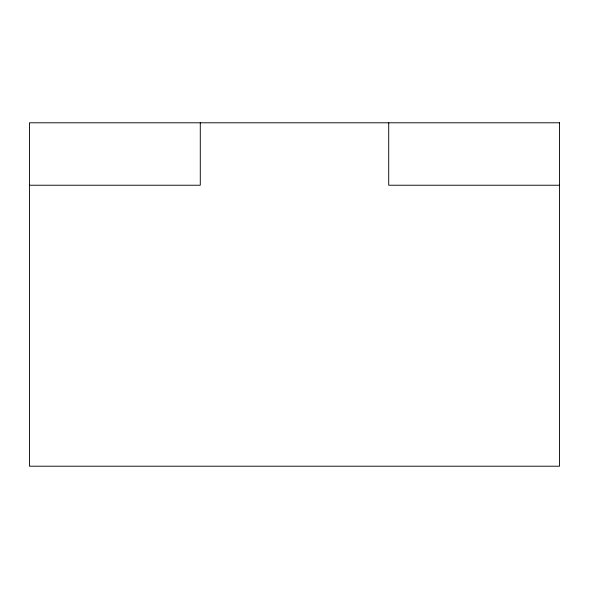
<?xml version="1.0" encoding="UTF-8"?>
<svg xmlns="http://www.w3.org/2000/svg" width="589" height="589" viewBox="0 0 589 589"><rect width="100%" height="100%" fill="white"/><g stroke="black" fill="none" stroke-linecap="round" stroke-linejoin="round"><path stroke-width="0.88" d="M29.45 185.233L200.282 185.233L200.282 122.792M559.55 185.233L388.718 185.233L388.718 122.792M559.55 122.792L29.45 122.792L29.45 466.208L559.55 466.208L559.55 122.792"/></g></svg>
